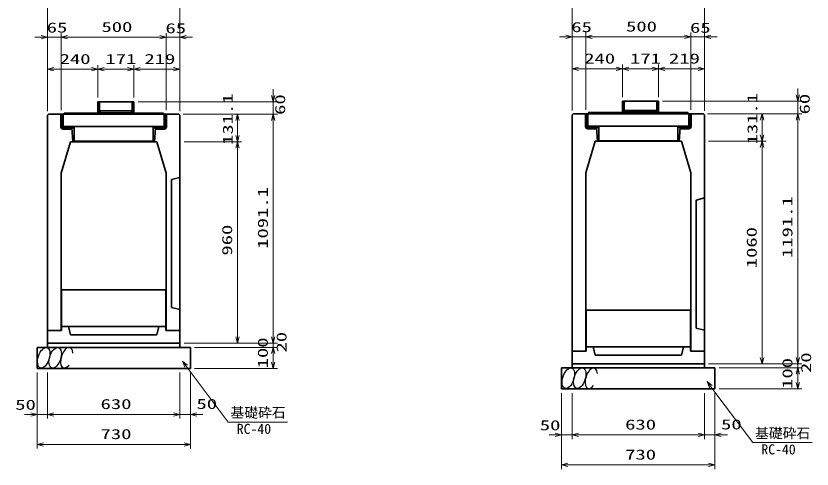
# Model space of a CAD drawing. Units: millimetres on the paper. Extents: x 0 to 841, y 0 to 594.
# Drawn here: x 319 to 508.5, y 389 to 497 of the extents above; entities that cross this region are included whole.
import ezdxf
from ezdxf.enums import TextEntityAlignment as Align

# ---------------------------------------------------------------- set-up
doc = ezdxf.new("R2010")
doc.units = ezdxf.units.MM
for name, color, linetype, lineweight in [('D-STR-DIM（寸法）', 7, 'Continuous', 13), ('D-STR-HTXT(基礎砕石-旗)', 7, 'Continuous', 13), ('D-STR-STRF(グリ)', 7, 'Continuous', 25), ('D-STR（構造物）', 1, 'Continuous', 35)]:
    doc.layers.add(name, color=color, linetype=linetype, lineweight=lineweight)
doc.styles.add('ＭＳ ゴシック', font='')
doc.styles.get('ＭＳ ゴシック').set_extended_font_data('MS Gothic')

# ---------------------------------------------------------------- blocks, each defined once
blk = doc.blocks.new('_Open30')
at = {"color": 7, "linetype": 'Continuous', "lineweight": 13}
for p, q in [((-1, 0.2679), (0, 0)), ((0, 0), (-1, -0.2679)), ((0, 0), (-1, 0))]:
    blk.add_line(p, q, dxfattribs=at)

msp = doc.modelspace()

# ---------------------------------------------------------------- linework, layer by layer
at = {"layer": 'D-STR-DIM（寸法）'}
for p, q in [((326.497, 492.901), (326.497, 501.109)), ((357.997, 492.906), (357.997, 501.109)), ((451.381, 493.012), (451.381, 501.22)), ((482.881, 493.017), (482.881, 501.22)), ((326.497, 474.303), (326.497, 492.901)), ((329.747, 474.488), (329.747, 492.901)), ((329.747, 475.488), (329.747, 492.901)), ((354.747, 474.488), (354.747, 492.906)), ((354.747, 475.488), (354.747, 492.901)), ((357.997, 474.25), (357.997, 492.906)), ((451.381, 474.415), (451.381, 493.012)), ((454.631, 474.6), (454.631, 493.012)), ((454.631, 475.6), (454.631, 493.012)), ((479.631, 474.6), (479.631, 493.017)), ((479.631, 475.6), (479.631, 493.012)), ((482.881, 474.362), (482.881, 493.017)), ((324.997, 491.901), (323.497, 491.901)), ((326.497, 491.901), (329.747, 491.901)), ((331.247, 491.901), (332.747, 491.901)), ((331.247, 491.901), (353.247, 491.901)), ((353.247, 491.906), (351.747, 491.906)), ((354.747, 491.906), (357.997, 491.906)), ((359.497, 491.906), (360.997, 491.906)), ((449.881, 492.012), (448.381, 492.012)), ((451.381, 492.012), (454.631, 492.012)), ((456.131, 492.012), (457.631, 492.012)), ((456.131, 492.012), (478.131, 492.012)), ((478.131, 492.017), (476.631, 492.017)), ((479.631, 492.017), (482.881, 492.017)), ((484.381, 492.017), (485.881, 492.017)), ((326.497, 474.303), (326.497, 485.262)), ((338.497, 477.548), (338.497, 485.262)), ((338.497, 477.548), (338.497, 485.262)), ((347.047, 477.548), (347.047, 485.262)), ((347.047, 477.548), (347.047, 485.262)), ((357.997, 474.303), (357.997, 485.262)), ((451.381, 474.415), (451.381, 485.373)), ((463.381, 477.66), (463.381, 485.373)), ((463.381, 477.66), (463.381, 485.373)), ((471.931, 477.66), (471.931, 485.373)), ((471.931, 477.66), (471.931, 485.373)), ((482.881, 474.415), (482.881, 485.373)), ((327.997, 484.262), (336.997, 484.262)), ((339.997, 484.262), (345.547, 484.262)), ((348.547, 484.262), (356.497, 484.262)), ((452.881, 484.373), (461.881, 484.373)), ((464.881, 484.373), (470.431, 484.373)), ((473.431, 484.373), (481.381, 484.373)), ((380.2, 478.048), (380.2, 479.548)), ((505.084, 478.16), (505.084, 479.66)), ((348.047, 476.548), (381.2, 476.548)), ((380.2, 473.548), (380.2, 476.548)), ((472.931, 476.66), (506.084, 476.66)), ((505.084, 473.66), (505.084, 476.66)), ((358.747, 473.548), (381.2, 473.548)), ((358.747, 473.548), (372.702, 473.548)), ((358.747, 473.548), (381.2, 473.548)), ((371.702, 468.495), (371.702, 472.048)), ((380.2, 420.495), (380.2, 472.048)), ((380.2, 472.048), (380.2, 470.548)), ((483.631, 473.66), (506.084, 473.66)), ((483.631, 473.66), (497.586, 473.66)), ((483.631, 473.66), (506.084, 473.66)), ((496.586, 468.607), (496.586, 472.16)), ((505.084, 415.607), (505.084, 472.16)), ((505.084, 472.16), (505.084, 470.66)), ((358.997, 466.995), (372.702, 466.995)), ((358.997, 466.995), (372.702, 466.995)), ((483.881, 467.107), (497.586, 467.107)), ((483.881, 467.107), (497.586, 467.107)), ((371.702, 420.495), (371.702, 465.495)), ((496.586, 415.607), (496.586, 465.607)), ((380.2, 420.495), (380.2, 421.995)), ((358.997, 418.995), (381.2, 418.995)), ((358.997, 418.995), (372.702, 418.995)), ((358.997, 418.995), (381.2, 418.995)), ((380.2, 417.995), (380.2, 418.995)), ((361.497, 417.995), (381.2, 417.995)), ((361.497, 417.995), (381.2, 417.995)), ((505.084, 415.607), (505.084, 417.107)), ((380.2, 414.495), (380.2, 416.495)), ((380.2, 416.495), (380.2, 414.995)), ((483.881, 414.107), (506.084, 414.107)), ((483.881, 414.107), (497.586, 414.107)), ((483.881, 414.107), (506.084, 414.107)), ((505.084, 413.107), (505.084, 414.107)), ((323.997, 411.995), (323.997, 401.028)), ((326.497, 411.995), (326.497, 401.028)), ((326.497, 411.995), (326.497, 401.028)), ((357.997, 411.995), (357.997, 401.028)), ((360.497, 411.995), (360.497, 401.028)), ((361.497, 412.995), (381.2, 412.995)), ((486.381, 413.107), (506.084, 413.107)), ((486.381, 413.107), (506.084, 413.107)), ((505.084, 409.607), (505.084, 411.607)), ((505.084, 411.607), (505.084, 410.107)), ((323.997, 410.995), (323.997, 393.871)), ((357.997, 410.995), (357.997, 401.028)), ((360.497, 410.995), (360.497, 393.871)), ((486.381, 408.107), (506.084, 408.107)), ((448.881, 407.107), (448.881, 396.139)), ((448.881, 406.107), (448.881, 388.982)), ((451.381, 407.107), (451.381, 396.139)), ((451.381, 407.107), (451.381, 396.139)), ((482.881, 407.107), (482.881, 396.139)), ((482.881, 406.107), (482.881, 396.139)), ((485.381, 407.107), (485.381, 396.139)), ((485.381, 406.107), (485.381, 388.982)), ((322.497, 402.028), (320.997, 402.028)), ((323.997, 402.028), (326.497, 402.028)), ((327.997, 402.028), (329.497, 402.028)), ((327.997, 402.028), (356.497, 402.028)), ((356.497, 402.028), (354.997, 402.028)), ((357.997, 402.028), (360.497, 402.028)), ((361.997, 402.028), (363.497, 402.028)), ((447.381, 397.139), (445.881, 397.139)), ((448.881, 397.139), (451.381, 397.139)), ((452.881, 397.139), (454.381, 397.139)), ((452.881, 397.139), (481.381, 397.139)), ((481.381, 397.139), (479.881, 397.139)), ((482.881, 397.139), (485.381, 397.139)), ((486.881, 397.139), (488.381, 397.139)), ((325.497, 394.871), (358.997, 394.871)), ((450.381, 389.982), (483.881, 389.982))]:
    msp.add_line(p, q, dxfattribs=at)
at = {"layer": 'D-STR-HTXT(基礎砕石-旗)'}
for points in [[(383.619, 400.188), (369.515, 400.188), (359.511, 413.514)], [(508.503, 395.299), (494.399, 395.299), (484.395, 408.625)]]:
    msp.add_lwpolyline(points, dxfattribs=at)
at = {"layer": 'D-STR-STRF(グリ)'}
for centre in [(325.592, 415.519), (328.313, 415.519), (450.475, 410.63), (453.197, 410.63)]:
    msp.add_ellipse(centre, major_axis=(0.79, 2.421), ratio=0.5139, dxfattribs=at)
for centre in [(331.054, 415.519), (455.937, 410.63)]:
    msp.add_ellipse(centre, major_axis=(0.79, 2.421), ratio=0.5139, start_param=5.3575563, end_param=10.3750652, dxfattribs=at)
at = {"layer": 'D-STR（構造物）'}
for p, q in [((338.498, 476.548), (338.497, 473.598)), ((338.797, 476.548), (338.497, 476.548)), ((338.797, 476.548), (338.797, 473.598)), ((338.897, 476.548), (346.647, 476.548)), ((338.897, 474.348), (338.897, 476.548)), ((346.647, 476.548), (346.647, 474.348)), ((346.747, 476.548), (346.747, 473.598)), ((347.047, 476.548), (346.747, 476.548)), ((347.047, 473.598), (347.047, 476.548)), ((463.381, 476.66), (463.381, 473.71)), ((463.681, 476.66), (463.381, 476.66)), ((463.681, 476.66), (463.681, 473.71)), ((463.781, 476.66), (471.531, 476.66)), ((463.781, 474.46), (463.781, 476.66)), ((471.531, 476.66), (471.531, 474.46)), ((471.631, 476.66), (471.631, 473.71)), ((471.931, 476.66), (471.631, 476.66)), ((471.931, 473.71), (471.931, 476.66)), ((346.747, 473.898), (338.797, 473.898)), ((346.647, 474.348), (338.897, 474.348)), ((339.047, 473.898), (339.047, 474.348)), ((346.497, 474.348), (346.497, 473.898)), ((463.381, 473.935), (455.306, 473.935)), ((455.306, 473.935), (455.306, 473.71)), ((471.631, 474.01), (463.681, 474.01)), ((471.531, 474.46), (463.781, 474.46)), ((463.931, 474.01), (463.931, 474.46)), ((471.381, 474.46), (471.381, 474.01)), ((478.956, 473.935), (471.931, 473.935)), ((478.956, 473.71), (478.956, 473.935)), ((326.747, 473.548), (326.497, 473.303)), ((326.497, 473.303), (326.497, 421.995)), ((326.747, 473.548), (357.747, 473.548)), ((329.697, 473.548), (329.997, 473.548)), ((329.697, 470.498), (329.697, 473.548)), ((329.997, 473.548), (329.997, 470.498)), ((330.197, 473.598), (354.297, 473.598)), ((330.197, 470.598), (330.197, 473.598)), ((338.498, 473.823), (330.422, 473.823)), ((330.422, 473.823), (330.422, 473.598)), ((354.072, 473.823), (347.047, 473.823)), ((354.072, 473.598), (354.072, 473.823)), ((354.297, 473.598), (354.297, 470.598)), ((354.797, 473.548), (354.497, 473.548)), ((354.497, 473.548), (354.497, 470.498)), ((354.797, 470.498), (354.797, 473.548)), ((357.747, 473.548), (357.997, 473.303)), ((357.997, 473.303), (357.997, 421.995)), ((451.631, 473.66), (451.381, 473.415)), ((451.381, 473.415), (451.381, 417.107)), ((451.631, 473.66), (482.631, 473.66)), ((454.581, 473.66), (454.881, 473.66)), ((454.581, 470.61), (454.581, 473.66)), ((454.881, 473.66), (454.881, 470.61)), ((455.081, 473.71), (479.181, 473.71)), ((455.081, 470.71), (455.081, 473.71)), ((479.181, 473.71), (479.181, 470.71)), ((479.681, 473.66), (479.381, 473.66)), ((479.381, 473.66), (479.381, 470.61)), ((479.681, 470.61), (479.681, 473.66)), ((482.631, 473.66), (482.881, 473.415)), ((482.881, 473.415), (482.881, 417.107)), ((354.297, 470.598), (330.197, 470.598)), ((330.197, 470.298), (332.622, 470.298)), ((330.422, 470.598), (330.422, 470.298)), ((332.247, 470.298), (332.247, 469.998)), ((332.297, 470.298), (332.547, 466.995)), ((332.622, 470.298), (332.622, 470.598)), ((332.872, 467.098), (332.872, 470.598)), ((351.622, 470.598), (351.622, 467.098)), ((351.872, 470.298), (351.872, 470.598)), ((354.297, 470.298), (351.872, 470.298)), ((352.197, 470.298), (351.947, 466.995)), ((352.247, 470.298), (352.247, 469.998)), ((354.072, 470.598), (354.072, 470.298)), ((479.181, 470.71), (455.081, 470.71)), ((455.081, 470.41), (457.506, 470.41)), ((457.131, 470.11), (455.081, 470.11)), ((455.306, 470.71), (455.306, 470.41)), ((457.131, 470.41), (457.131, 470.11)), ((457.181, 470.41), (457.431, 467.107)), ((457.506, 470.41), (457.506, 470.71)), ((457.756, 467.21), (457.756, 470.71)), ((476.506, 470.71), (476.506, 467.21)), ((476.756, 470.41), (476.756, 470.71)), ((479.181, 470.41), (476.756, 470.41)), ((477.081, 470.41), (476.831, 467.107)), ((477.131, 470.41), (477.131, 470.11)), ((477.131, 470.11), (479.181, 470.11)), ((478.956, 470.71), (478.956, 470.41)), ((332.247, 469.998), (330.197, 469.998)), ((352.247, 469.998), (354.297, 469.998)), ((329.747, 459.495), (331.997, 466.995)), ((331.997, 466.995), (352.497, 466.995)), ((351.622, 467.098), (332.872, 467.098)), ((354.747, 459.495), (352.497, 466.995)), ((454.631, 459.607), (456.881, 467.107)), ((456.881, 467.107), (477.381, 467.107)), ((476.506, 467.21), (457.756, 467.21)), ((479.631, 459.607), (477.381, 467.107)), ((329.747, 459.495), (329.747, 421.995)), ((354.747, 459.495), (354.747, 421.995)), ((454.631, 459.607), (454.631, 417.107)), ((479.631, 459.607), (479.631, 417.107)), ((355.997, 457.995), (357.997, 458.495)), ((355.997, 427.495), (355.997, 457.995)), ((480.881, 453.107), (482.881, 453.607)), ((480.881, 422.607), (480.881, 453.107)), ((329.822, 431.745), (354.672, 431.745)), ((329.822, 431.745), (329.822, 421.995)), ((354.672, 431.745), (354.672, 421.995)), ((355.997, 427.495), (357.997, 426.995)), ((454.706, 426.857), (479.556, 426.857)), ((454.706, 426.857), (454.706, 417.107)), ((479.556, 426.857), (479.556, 417.107)), ((329.822, 422.995), (354.672, 422.995)), ((331.997, 420.995), (331.497, 422.995)), ((352.497, 420.995), (352.997, 422.995)), ((326.497, 417.995), (326.497, 421.995)), ((326.497, 421.995), (329.822, 421.995)), ((326.497, 421.995), (329.747, 421.995)), ((331.997, 420.995), (352.497, 420.995)), ((357.997, 421.995), (354.672, 421.995)), ((354.747, 421.995), (357.997, 421.995)), ((357.997, 417.995), (357.997, 421.995)), ((480.881, 422.607), (482.881, 422.107)), ((326.497, 418.995), (357.997, 418.995)), ((323.997, 417.995), (323.997, 412.995)), ((323.997, 417.995), (360.497, 417.995)), ((360.497, 417.995), (360.497, 412.995)), ((451.381, 413.107), (451.381, 417.107)), ((451.381, 417.107), (454.706, 417.107)), ((451.381, 417.107), (454.631, 417.107)), ((454.706, 418.107), (479.556, 418.107)), ((456.881, 416.107), (456.381, 418.107)), ((477.381, 416.107), (477.881, 418.107)), ((482.881, 417.107), (479.556, 417.107)), ((479.631, 417.107), (482.881, 417.107)), ((482.881, 413.107), (482.881, 417.107)), ((456.881, 416.107), (477.381, 416.107)), ((451.381, 414.107), (482.881, 414.107)), ((323.997, 412.995), (360.497, 412.995)), ((448.881, 413.107), (448.881, 408.107)), ((448.881, 413.107), (485.381, 413.107)), ((485.381, 413.107), (485.381, 408.107)), ((448.881, 408.107), (485.381, 408.107))]:
    msp.add_line(p, q, dxfattribs=at)
for centre, radius, start, end in [((330.197, 470.498), 0.5, 180, 270), ((330.197, 470.498), 0.2, 180, 270), ((354.297, 470.498), 0.2, 270, 0), ((354.297, 470.498), 0.5, 270, 0), ((455.081, 470.61), 0.5, 180, 270), ((455.081, 470.61), 0.2, 180, 270), ((479.181, 470.61), 0.2, 270, 0), ((479.181, 470.61), 0.5, 270, 0)]:
    msp.add_arc(centre, radius, start, end, dxfattribs=at)

# ---------------------------------------------------------------- block references
at = {"layer": 'D-STR-DIM（寸法）', "xscale": 1.5, "yscale": 1.5}
for p in [(326.497, 491.901), (354.747, 491.906), (354.747, 491.901), (451.381, 492.012), (479.631, 492.017), (479.631, 492.012), (338.497, 484.262), (347.047, 484.262), (357.997, 484.262), (463.381, 484.373), (471.931, 484.373), (482.881, 484.373), (323.997, 402.028), (357.997, 402.028), (357.997, 402.028), (448.881, 397.139), (482.881, 397.139), (482.881, 397.139), (360.497, 394.871), (485.381, 389.982)]:
    msp.add_blockref('_Open30', p, dxfattribs=at)
for p, rotation in [((329.747, 491.901), 180), ((329.747, 491.901), 180), ((357.997, 491.906), 180), ((454.631, 492.012), 180), ((454.631, 492.012), 180), ((482.881, 492.017), 180), ((326.497, 484.262), 180), ((338.497, 484.262), 180), ((347.047, 484.262), 180), ((451.381, 484.373), 180), ((463.381, 484.373), 180), ((471.931, 484.373), 180), ((380.2, 476.548), 270), ((505.084, 476.66), 270), ((371.702, 473.548), 90), ((380.2, 473.548), 90), ((380.2, 473.548), 90), ((496.586, 473.66), 90), ((505.084, 473.66), 90), ((505.084, 473.66), 90), ((371.702, 466.995), 270), ((496.586, 467.107), 270), ((371.702, 466.995), 90), ((496.586, 467.107), 90), ((371.702, 418.995), 270), ((380.2, 418.995), 270), ((380.2, 418.995), 270), ((380.2, 417.995), 90), ((380.2, 417.995), 90), ((496.586, 414.107), 270), ((505.084, 414.107), 270), ((505.084, 414.107), 270), ((380.2, 412.995), 270), ((505.084, 413.107), 90), ((505.084, 413.107), 90), ((505.084, 408.107), 270), ((326.497, 402.028), 180), ((326.497, 402.028), 180), ((360.497, 402.028), 180), ((451.381, 397.139), 180), ((451.381, 397.139), 180), ((485.381, 397.139), 180), ((323.997, 394.871), 180), ((448.881, 389.982), 180)]:
    msp.add_blockref('_Open30', p, dxfattribs=dict(at, rotation=rotation))
at = {"layer": 'D-STR-HTXT(基礎砕石-旗)', "xscale": 1.5, "yscale": 1.5, "rotation": 126.89552}
for p in [(358.611, 414.714), (483.494, 409.825)]:
    msp.add_blockref('_Open30', p, dxfattribs=at)

# ---------------------------------------------------------------- texts
at = {"layer": 'D-STR-DIM（寸法）', "style": 'ＭＳ ゴシック', "width": 1.5}
for s, p in [('65', (326.295, 492.294)), ('500', (339.331, 492.438)), ('65', (354.562, 492.13)), ('65', (451.178, 492.406)), ('500', (464.214, 492.549)), ('65', (479.446, 492.241)), ('240', (329.372, 484.799)), ('171', (340.272, 484.799)), ('219', (349.559, 484.799)), ('240', (454.256, 484.91)), ('171', (465.156, 484.91)), ('219', (474.443, 484.91)), ('630', (339.122, 402.566)), ('50', (361.949, 402.603)), ('50', (318.8, 402.395)), ('50', (443.683, 397.507)), ('630', (464.006, 397.677)), ('50', (486.833, 397.714)), ('730', (339.122, 395.408)), ('730', (464.006, 390.52))]:
    msp.add_text(s, height=2.405, dxfattribs=at).set_placement(p, align=Align.BOTTOM_LEFT)
for s, p in [('131.1', (371.327, 466.249)), ('60', (383.782, 473.406)), ('131.1', (496.21, 466.36)), ('60', (508.666, 473.517)), ('1091.1', (379.663, 441.48)), ('1191.1', (504.546, 439.3)), ('960', (371.165, 439.87)), ('1060', (496.048, 436.857)), ('20', (384.114, 416.777)), ('100', (379.663, 412.995)), ('100', (504.546, 408.107)), ('20', (508.998, 411.888))]:
    msp.add_text(s, height=2.405, rotation=90, dxfattribs=at).set_placement(p, align=Align.BOTTOM_LEFT)
at = {"layer": 'D-STR-HTXT(基礎砕石-旗)', "style": 'ＭＳ ゴシック'}
for s, p in [('基礎砕石', (370.051, 400.523)), ('RC-40', (371.539, 396.648)), ('基礎砕石', (494.934, 395.634)), ('RC-40', (496.422, 391.759))]:
    msp.add_text(s, height=2.405, dxfattribs=at).set_placement(p, align=Align.BOTTOM_LEFT)

doc.saveas('drawing.dxf')
